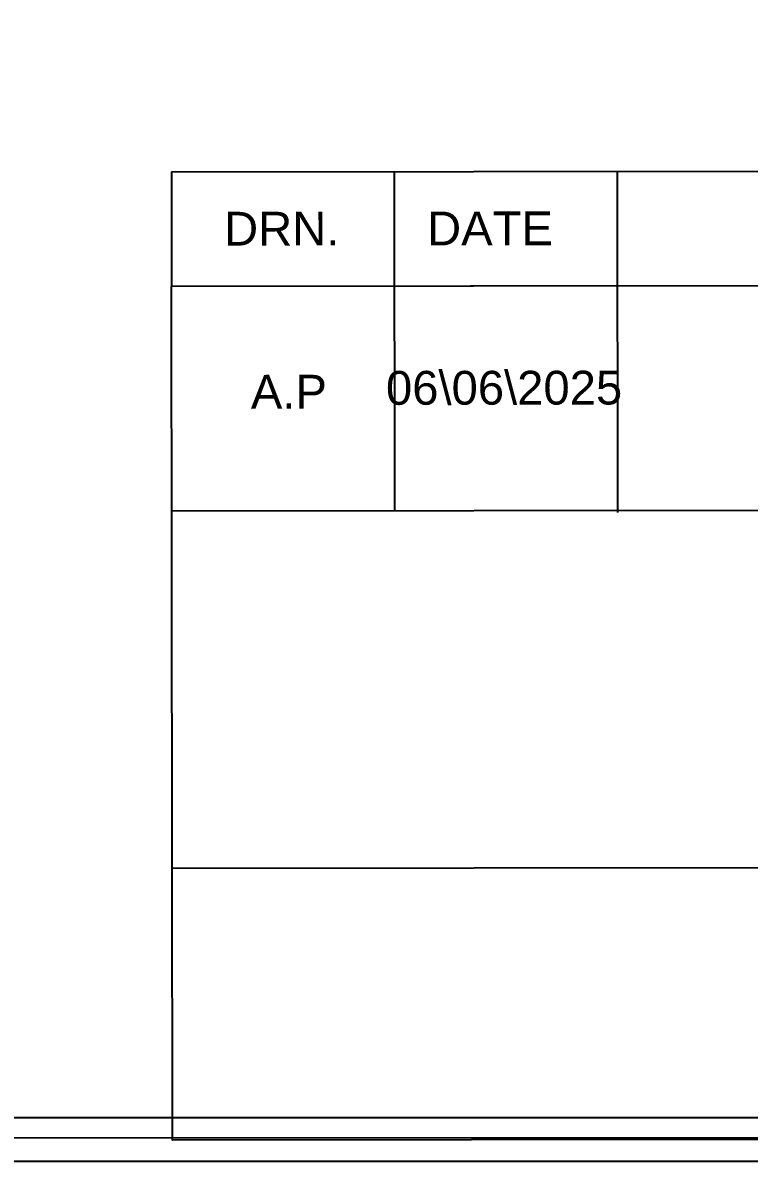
# Model space of a CAD drawing. Header units: feet. Extents: x -99009 to 3252343, y -11094690 to 9035152.
# Drawn here: x 2531135 to 2546185, y -2013009 to -1989413 of the extents above; entities that cross this region are included whole.
import ezdxf

# ---------------------------------------------------------------- set-up
doc = ezdxf.new("R2010")
doc.units = ezdxf.units.FT
doc.layers.add('1', color=1, linetype='Continuous')
doc.layers.add('TEMPLATE', color=3, linetype='Continuous')
doc.styles.get("Standard").update_dxf_attribs({"font": 'GOTHICB.TTF'})

msp = doc.modelspace()

# ---------------------------------------------------------------- linework, layer by layer
msp.add_lwpolyline([(2398724.85619, -1877329.52607), (2583635.05305, -1877296.08291), (2583788.57818, -2012516.78183), (2398878.38132, -2012550.225)], close=True)
at = {"layer": '1'}
for points in [[(2584697.64013, -2013008.80189), (2584697.64013, -1876419.99009), (2397815.3202, -1876419.99009), (2397815.3202, -2013008.80189)], [(2583788.10415, -2012099.2659), (2583788.10415, -1877329.52607), (2398724.85619, -1877329.52607), (2398724.85619, -2012099.2659)]]:
    msp.add_lwpolyline(points, close=True, dxfattribs=at)
at = {"layer": 'TEMPLATE'}
for p, q in [((2534212.74045, -1992501.69343), (2583767.37267, -1992447.38177)), ((2534212.74045, -1992501.69343), (2534215.33939, -1994873.00967)), ((2538841.6581, -1999524.88428), (2538833.95516, -1992496.6286)), ((2543465.60528, -1999562.66303), (2543457.85538, -1992491.56083)), ((2534215.33941, -1994873.00967), (2566071.88869, -1994838.09503)), ((2534234.73655, -2012571.09261), (2534215.33952, -1994873.00967)), ((2534220.44351, -1999529.94911), (2566076.99279, -1999495.03447)), ((2566085.11868, -2006909.20967), (2534228.5694, -2006944.12432))]:
    msp.add_line(p, q, dxfattribs=at)
msp.add_lwpolyline([(2583788.57818, -2012516.78183), (2534234.73641, -2012571.09225), (2534215.33952, -1994873.00967), (2583769.18129, -1994818.69925)], close=True, dxfattribs=at)

# ---------------------------------------------------------------- texts
at = {"color": 235, "char_height": 700, "width": 39549.8109513, "attachment_point": 5, "rotation": 0.065051714}
for s, insert in [('{\\fArial|b0|i0|c0|p34;{\\C7;DRN.}}', (2536500.11253, -1993679.59095)), ('{\\fArial|b0|i0|c0|p34;{\\C7;DATE}}', (2540814.8603, -1993674.69212)), ('{\\fArial|b0|i0|c0|p34;{\\C7;06\\\\06\\\\2025}}', (2541106.26591, -1996982.33882)), ('{\\fArial|b0|i0|c0|p34;{\\C7;A.P}}', (2536647.77487, -1997059.3134))]:
    msp.add_mtext(s, dxfattribs=dict(at, insert=insert))

doc.saveas('drawing.dxf')
